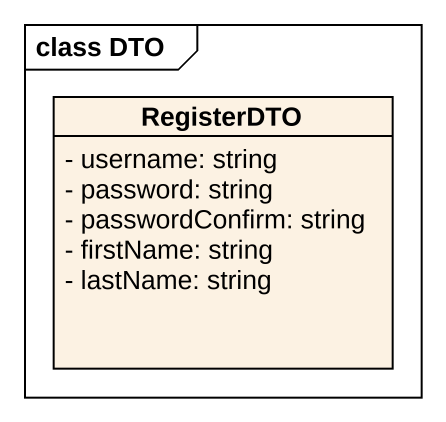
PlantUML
@startuml
mainframe class DTO
hide circle
hide empty members
skinparam classAttributeIconSize 0
class RegisterDTO {
  - username: string
  - password: string
  - passwordConfirm: string
  - firstName: string
  - lastName: string
}
@enduml
